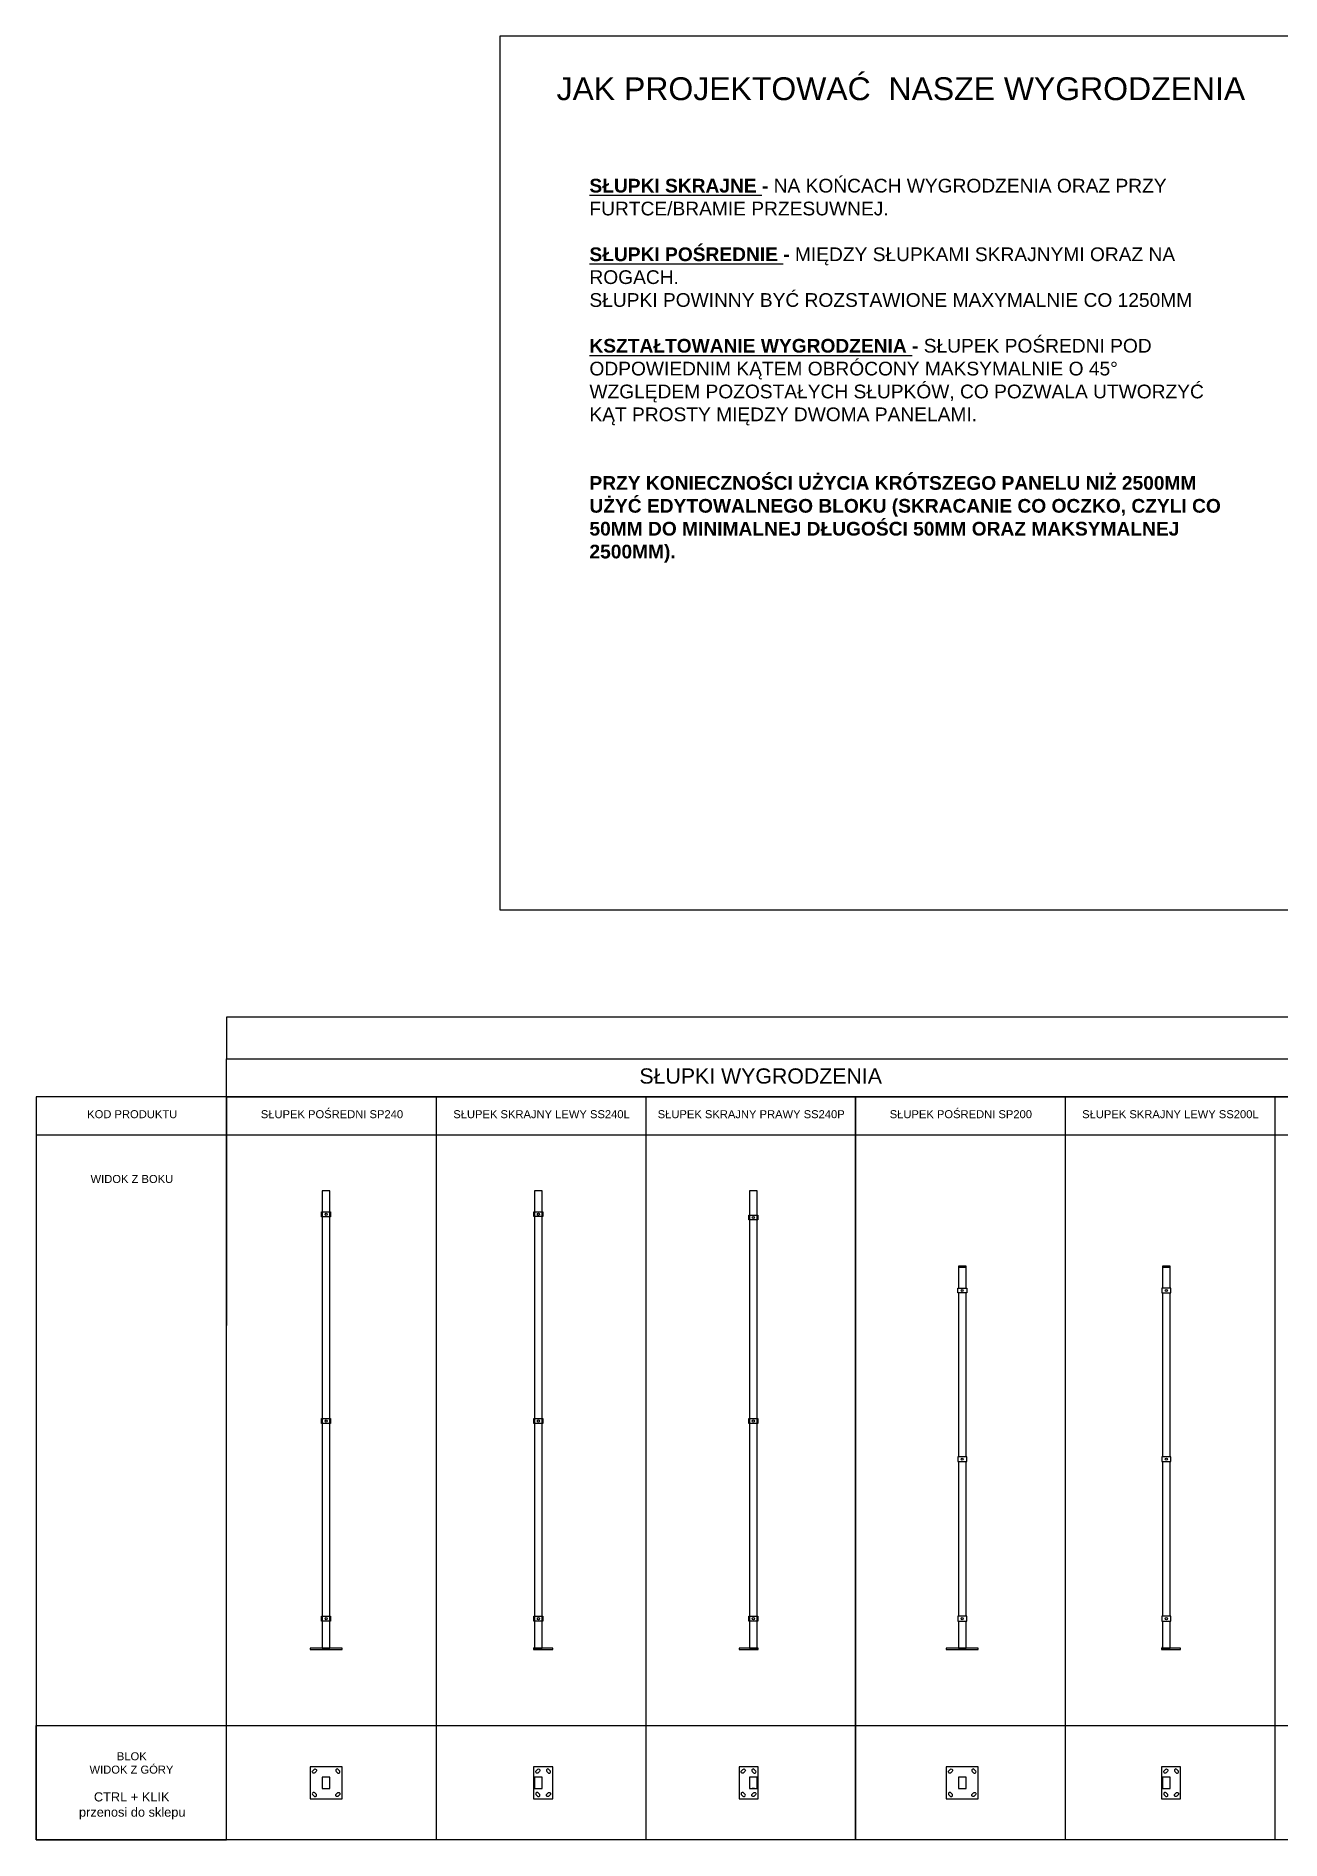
# Model space of a CAD drawing. Header units: millimetres. Extents: x 12058 to 45536, y -35768 to 10259.
# Drawn here: x 27036 to 33569, y -798 to 8670 of the extents above; entities that cross this region are included whole.
import ezdxf

# ---------------------------------------------------------------- set-up
doc = ezdxf.new("R2010")
doc.units = ezdxf.units.MM
doc.layers.add('odboje_ Grupa-Stadnicki.pl', color=7, linetype='Continuous')
doc.layers.add('odboje_ Grupa-Stadnicki.pl @ 1', color=7, linetype='Continuous')
doc.styles.get("Standard").update_dxf_attribs({"font": 'arial.ttf'})

# ---------------------------------------------------------------- blocks, each defined once
blk = doc.blocks.new('SŁUPEK POŚREDNI SP240')
for points in [[(83.5, -83.5), (83.5, 83.5), (-83.5, 83.5), (-83.5, -83.5)], [(20, -30), (20, 30), (-20, 30), (-20, -30)]]:
    blk.add_lwpolyline(points, close=True)
for points in [[(-52.7, 59.7), (-59.7, 52.7, -0.414214), (-70.3, 52.7), (-70.3, 52.7, -0.414214), (-70.3, 63.3), (-63.3, 70.3, -0.414214), (-52.7, 70.3), (-52.7, 70.3, -0.414214)], [(52.7, 59.7), (59.7, 52.7, 0.414214), (70.3, 52.7), (70.3, 52.7, 0.414214), (70.3, 63.3), (63.3, 70.3, 0.414214), (52.7, 70.3), (52.7, 70.3, 0.414214)], [(-52.7, -59.7), (-59.7, -52.7, 0.414214), (-70.3, -52.7), (-70.3, -52.7, 0.414214), (-70.3, -63.3), (-63.3, -70.3, 0.414214), (-52.7, -70.3), (-52.7, -70.3, 0.414214)], [(52.7, -59.7), (59.7, -52.7, -0.414214), (70.3, -52.7), (70.3, -52.7, -0.414214), (70.3, -63.3), (63.3, -70.3, -0.414214), (52.7, -70.3), (52.7, -70.3, -0.414214)]]:
    blk.add_lwpolyline(points, format="xyb", close=True)
blk = doc.blocks.new('SŁUPEK SKRAJNY LEWY SS240L')
for points in [[(55, -83.5), (55, 83.5), (-45, 83.5), (-45, -83.5)], [(0, 30), (-40, 30), (-40, -30), (0, -30)]]:
    blk.add_lwpolyline(points, close=True)
for points in [[(-14.2, 59.7), (-21.2, 52.7, -0.414214), (-31.8, 52.7), (-31.8, 52.7, -0.414214), (-31.8, 63.3), (-24.8, 70.3, -0.414214), (-14.2, 70.3), (-14.2, 70.3, -0.414214)], [(24.2, 59.7), (31.2, 52.7, 0.414214), (41.8, 52.7), (41.8, 52.7, 0.414214), (41.8, 63.3), (34.8, 70.3, 0.414214), (24.2, 70.3), (24.2, 70.3, 0.414214)], [(-14.2, -59.7), (-21.2, -52.7, 0.414214), (-31.8, -52.7), (-31.8, -52.7, 0.414214), (-31.8, -63.3), (-24.8, -70.3, 0.414214), (-14.2, -70.3), (-14.2, -70.3, 0.414214)], [(24.2, -59.7), (31.2, -52.7, -0.414214), (41.8, -52.7), (41.8, -52.7, -0.414214), (41.8, -63.3), (34.8, -70.3, -0.414214), (24.2, -70.3), (24.2, -70.3, -0.414214)]]:
    blk.add_lwpolyline(points, format="xyb", close=True)
blk = doc.blocks.new('SŁUPEK SKRAJNY PRAWY SS240P')
blk.add_line((25.5, -30), (14.5, -30))
for points in [[(45, -83.5), (45, 83.5), (-55, 83.5), (-55, -83.5)], [(40, 30), (0, 30), (0, -30), (40, -30)]]:
    blk.add_lwpolyline(points, close=True)
for points in [[(-24.2, 59.7), (-31.2, 52.7, -0.414214), (-41.8, 52.7), (-41.8, 52.7, -0.414214), (-41.8, 63.3), (-34.8, 70.3, -0.414214), (-24.2, 70.3), (-24.2, 70.3, -0.414214)], [(14.2, 59.7), (21.2, 52.7, 0.414214), (31.8, 52.7), (31.8, 52.7, 0.414214), (31.8, 63.3), (24.8, 70.3, 0.414214), (14.2, 70.3), (14.2, 70.3, 0.414214)], [(-24.2, -59.7), (-31.2, -52.7, 0.414214), (-41.8, -52.7), (-41.8, -52.7, 0.414214), (-41.8, -63.3), (-34.8, -70.3, 0.414214), (-24.2, -70.3), (-24.2, -70.3, 0.414214)], [(14.2, -59.7), (21.2, -52.7, -0.414214), (31.8, -52.7), (31.8, -52.7, -0.414214), (31.8, -63.3), (24.8, -70.3, -0.414214), (14.2, -70.3), (14.2, -70.3, -0.414214)]]:
    blk.add_lwpolyline(points, format="xyb", close=True)
blk = doc.blocks.new('SŁUPEK POŚREDNI SP200')
for points in [[(-83.5, 83.5), (-83.5, -83.5), (83.5, -83.5), (83.5, 83.5)], [(-20, -30), (20, -30), (20, 30), (-20, 30)], [(-20, 30), (-20, -30), (20, -30), (20, 30)]]:
    blk.add_lwpolyline(points, close=True)
for points in [[(-52.7, 59.7), (-59.7, 52.7, -0.414214), (-70.3, 52.7), (-70.3, 52.7, -0.414214), (-70.3, 63.3), (-63.3, 70.3, -0.414214), (-52.7, 70.3), (-52.7, 70.3, -0.414214)], [(52.7, 59.7), (59.7, 52.7, 0.414214), (70.3, 52.7), (70.3, 52.7, 0.414214), (70.3, 63.3), (63.3, 70.3, 0.414214), (52.7, 70.3), (52.7, 70.3, 0.414214)], [(-52.7, -59.7), (-59.7, -52.7, 0.414214), (-70.3, -52.7), (-70.3, -52.7, 0.414214), (-70.3, -63.3), (-63.3, -70.3, 0.414214), (-52.7, -70.3), (-52.7, -70.3, 0.414214)], [(52.7, -59.7), (59.7, -52.7, -0.414214), (70.3, -52.7), (70.3, -52.7, -0.414214), (70.3, -63.3), (63.3, -70.3, -0.414214), (52.7, -70.3), (52.7, -70.3, -0.414214)]]:
    blk.add_lwpolyline(points, format="xyb", close=True)
blk = doc.blocks.new('SŁUPEK SKRAJNY LEWY SS200')
for points in [[(55, -83.5), (55, 83.5), (-45, 83.5), (-45, -83.5)], [(0, 30), (-40, 30), (-40, -30), (0, -30)]]:
    blk.add_lwpolyline(points, close=True)
for points in [[(-14.2, 59.7), (-21.2, 52.7, -0.414214), (-31.8, 52.7), (-31.8, 52.7, -0.414214), (-31.8, 63.3), (-24.8, 70.3, -0.414214), (-14.2, 70.3), (-14.2, 70.3, -0.414214)], [(24.2, 59.7), (31.2, 52.7, 0.414214), (41.8, 52.7), (41.8, 52.7, 0.414214), (41.8, 63.3), (34.8, 70.3, 0.414214), (24.2, 70.3), (24.2, 70.3, 0.414214)], [(-14.2, -59.7), (-21.2, -52.7, 0.414214), (-31.8, -52.7), (-31.8, -52.7, 0.414214), (-31.8, -63.3), (-24.8, -70.3, 0.414214), (-14.2, -70.3), (-14.2, -70.3, 0.414214)], [(24.2, -59.7), (31.2, -52.7, -0.414214), (41.8, -52.7), (41.8, -52.7, -0.414214), (41.8, -63.3), (34.8, -70.3, -0.414214), (24.2, -70.3), (24.2, -70.3, -0.414214)]]:
    blk.add_lwpolyline(points, format="xyb", close=True)

msp = doc.modelspace()

# ---------------------------------------------------------------- linework, layer by layer
at = {"layer": 'odboje_ Grupa-Stadnicki.pl'}
for p, q in [((28036.284, 3102.236), (28036.284, 2702.236)), ((28036.284, 3102.236), (31336.284, 3102.236)), ((29136.284, 3102.236), (29136.284, -797.764)), ((30236.284, 3102.236), (30236.284, -797.764)), ((32436.284, 3102.236), (32436.284, -797.764)), ((33536.284, 3102.236), (33536.284, -797.764)), ((27036.284, 2902.236), (41236.284, 2902.236)), ((30336.284, 2902.236), (45536.284, 2902.236)), ((28036.284, 2702.236), (28036.284, 1902.236)), ((29647.202, 208.384), (29652.202, 208.384)), ((29652.202, 208.384), (29652.202, 213.89)), ((30820.197, 208.236), (30820.197, 241.703)), ((30825.197, 208.236), (30820.197, 208.236)), ((32942.278, 208.236), (32947.278, 208.236)), ((32947.278, 208.236), (32947.278, 215.236)), ((27036.284, -197.764), (41236.284, -197.764)), ((27036.284, -797.764), (27036.284, -197.764)), ((30336.284, -197.764), (45536.284, -197.764)), ((28036.284, -797.764), (27036.284, -797.764))]:
    msp.add_line(p, q, dxfattribs=at)
for points in [[(29470, 4083.197), (33674.811, 4083.197), (33674.811, 8669.571), (29470, 8669.571)], [(28036.284, 3302.236), (45536.284, 3302.236), (45536.284, 3520.236), (28036.284, 3520.236)], [(28036.284, 3302.236), (34636.284, 3302.236), (34636.284, 3102.236), (28036.284, 3102.236)], [(28036.284, 3102.236), (27036.284, 3102.236), (27036.284, -797.764), (28036.284, -797.764)], [(28036.284, 3102.236), (31336.284, 3102.236), (31336.284, -797.764), (28036.284, -797.764)], [(31336.284, 3102.236), (34636.284, 3102.236), (34636.284, -797.764), (31336.284, -797.764)], [(28534.78, 2498.236), (28581.78, 2498.236), (28581.78, 2473.236), (28534.78, 2473.236)], [(29648.702, 2498.384), (29695.702, 2498.384), (29695.702, 2473.384), (29648.702, 2473.384)], [(30776.697, 2481.714), (30823.697, 2481.714), (30823.697, 2456.714), (30776.697, 2456.714)], [(31876.228, 2208.236), (31916.228, 2208.236), (31916.228, 2213.236), (31876.228, 2213.236)], [(32947.278, 2208.236), (32987.278, 2208.236), (32987.278, 2213.236), (32947.278, 2213.236)], [(31872.728, 2098.236), (31919.728, 2098.236), (31919.728, 2073.236), (31872.728, 2073.236)], [(32990.778, 2098.236), (32943.778, 2098.236), (32943.778, 2073.236), (32990.778, 2073.236)], [(28534.78, 1413.236), (28581.78, 1413.236), (28581.78, 1388.236), (28534.78, 1388.236)], [(29648.702, 1413.384), (29695.702, 1413.384), (29695.702, 1388.384), (29648.702, 1388.384)], [(30776.697, 1413.236), (30823.697, 1413.236), (30823.697, 1388.236), (30776.697, 1388.236)], [(31872.728, 1213.236), (31872.728, 1188.236), (31919.728, 1188.236), (31919.728, 1213.236)], [(32943.778, 1188.236), (32990.778, 1188.236), (32990.778, 1213.236), (32943.778, 1213.236)], [(28534.78, 375.736), (28581.78, 375.736), (28581.78, 350.736), (28534.78, 350.736)], [(29648.702, 375.884), (29695.702, 375.884), (29695.702, 350.884), (29648.702, 350.884)], [(30776.697, 375.736), (30823.697, 375.736), (30823.697, 350.736), (30776.697, 350.736)], [(31919.728, 350.736), (31919.728, 375.736), (31872.728, 375.736), (31872.728, 350.736)], [(32990.778, 375.736), (32943.778, 375.736), (32943.778, 350.736), (32990.778, 350.736)], [(28474.78, 202.236), (28641.78, 202.236), (28641.78, 208.236), (28474.78, 208.236)], [(29647.202, 202.384), (29747.202, 202.384), (29747.202, 208.384), (29647.202, 208.384)], [(30725.197, 202.236), (30825.197, 202.236), (30825.197, 208.236), (30725.197, 208.236)], [(31812.728, 202.236), (31979.728, 202.236), (31979.728, 208.236), (31812.728, 208.236)], [(32942.278, 202.236), (33042.278, 202.236), (33042.278, 208.236), (32942.278, 208.236)]]:
    msp.add_lwpolyline(points, close=True, dxfattribs=at)
for points in [[(28578.28, 2073.236), (28578.28, 2608.236), (28538.28, 2608.236), (28538.28, 865.736)], [(29692.202, 2073.384), (29692.202, 2608.384), (29652.202, 2608.384), (29652.202, 865.884)], [(30820.197, 2073.236), (30820.197, 2608.236), (30780.197, 2608.236), (30780.197, 865.736)], [(31916.228, 2098.236), (31916.228, 2208.236), (31876.228, 2208.236), (31876.228, 2098.236)], [(32987.278, 2098.236), (32987.278, 2208.236), (32947.278, 2208.236), (32947.278, 2098.236)], [(28538.28, 350.736), (28538.28, 208.236), (28578.28, 208.236), (28578.28, 2073.236)], [(29652.202, 350.884), (29652.202, 208.384), (29692.202, 208.384), (29692.202, 2073.384)], [(30780.197, 350.736), (30780.197, 208.236), (30820.197, 208.236), (30820.197, 2073.236)], [(31876.228, 2073.236), (31876.228, 1525.736)], [(31916.228, 1525.736), (31916.228, 2073.236)], [(32947.278, 2073.236), (32947.278, 1525.736)], [(32987.278, 1525.736), (32987.278, 2073.236)], [(31876.228, 1525.736), (31876.228, 1213.236)], [(31916.228, 1213.236), (31916.228, 1525.736)], [(32947.278, 1525.736), (32947.278, 1213.236)], [(32987.278, 1213.236), (32987.278, 1525.736)], [(31876.228, 1188.236), (31876.228, 865.736)], [(31916.228, 865.736), (31916.228, 1188.236)], [(32947.278, 1188.236), (32947.278, 890.736)], [(32987.278, 890.736), (32987.278, 1188.236)], [(28538.28, 865.736), (28538.28, 344.56)], [(29652.202, 865.884), (29652.202, 344.709)], [(30780.197, 865.736), (30780.197, 344.56)], [(31876.228, 865.736), (31876.228, 375.736)], [(31916.228, 375.736), (31916.228, 865.736)], [(32947.278, 890.736), (32947.278, 375.736)], [(32987.278, 375.736), (32987.278, 890.736)], [(31876.228, 350.736), (31876.228, 208.236), (31916.228, 208.236), (31916.228, 350.736)], [(32947.278, 350.736), (32947.278, 208.236), (32987.278, 208.236), (32987.278, 350.736)]]:
    msp.add_lwpolyline(points, dxfattribs=at)
for centre in [(28558.28, 2485.736), (28558.28, 2485.736), (29672.202, 2485.884), (29672.202, 2485.884), (30800.197, 2469.214), (30800.197, 2469.214), (31896.228, 2085.736), (32967.278, 2085.736), (28558.28, 1400.736), (28558.28, 1400.736), (28558.28, 1400.736), (29672.202, 1400.884), (29672.202, 1400.884), (29672.202, 1400.884), (30800.197, 1400.736), (30800.197, 1400.736), (30800.197, 1400.736), (31896.228, 1200.736), (31896.228, 1200.736), (32967.278, 1200.736), (32967.278, 1200.736), (28558.28, 363.236), (28558.28, 363.236), (29672.202, 363.384), (29672.202, 363.384), (30800.197, 363.236), (30800.197, 363.236), (31896.228, 363.236), (32967.278, 363.236)]:
    msp.add_circle(centre, 5.5, dxfattribs=at)

# ---------------------------------------------------------------- block references
at = {"layer": 'odboje_ Grupa-Stadnicki.pl @ 1'}
for name, p in [('SŁUPEK POŚREDNI SP240', (28558.28, -497.764)), ('SŁUPEK SKRAJNY LEWY SS240L', (29692.202, -497.764)), ('SŁUPEK SKRAJNY PRAWY SS240P', (30780.197, -497.764)), ('SŁUPEK POŚREDNI SP200', (31896.228, -497.764)), ('SŁUPEK SKRAJNY LEWY SS200', (32987.278, -497.764))]:
    msp.add_blockref(name, p, dxfattribs=at)

# ---------------------------------------------------------------- texts
at = {"layer": 'odboje_ Grupa-Stadnicki.pl', "attachment_point": 1}
for s, width, gutter_width, heights, insert, char_height in [('\\pi297.58;JAK PROJEKTOWAĆ  NASZE WYGRODZENIA', 4204.81054, 0, [573.659], (29470, 8453.257), 120), ('\\A1;{\\fArial|b1|i0|c238|p34;\\LSŁUPKI SKRAJNE\\l - }NA KOŃCACH WYGRODZENIA ORAZ PRZY FURTCE/BRAMIE PRZESUWNEJ.\\P{\\fArial|b1|i0|c238|p34;\\P\\LSŁUPKI POŚREDNIE\\l - }MIĘDZY SŁUPKAMI SKRAJNYMI ORAZ NA ROGACH.\\PSŁUPKI POWINNY BYĆ ROZSTAWIONE MAXYMALNIE CO 1250MM\\P{\\fArial|b1|i0|c238|p34;\\P\\LKSZTAŁTOWANIE WYGRODZENIA\\l - }SŁUPEK POŚREDNI POD ODPOWIEDNIM KĄTEM OBRÓCONY MAKSYMALNIE O 45%%D WZGLĘDEM POZOSTAŁYCH SŁUPKÓW, CO POZWALA UTWORZYĆ KĄT PROSTY MIĘDZY DWOMA PANELAMI.\\P{\\fArial|b1|i0|c238|p34;\\P\\PPRZY KONIECZNOŚCI UŻYCIA KRÓTSZEGO PANELU NIŻ 2500MM UŻYĆ EDYTOWALNEGO BLOKU (SKRACANIE CO OCZKO, CZYLI CO 50MM DO MINIMALNEJ DŁUGOŚCI 50MM ORAZ MAKSYMALNEJ 2500MM).}', 3350, 1, [3850.897], (29940, 7920.467), 72), ('\\pi3165.9;SŁUPKI WYGRODZENIA', 7600, 0, [573.659], (27036.284, 3251.654), 80), ('\\P\\pi268.17;KOD PRODUKTU', 1000, 1, [200], (27036.284, 3102.236), 42), ('\\P\\pi179.33;SŁUPEK POŚREDNI SP240', 1100, 1, [200], (28036.284, 3102.236), 42), ('\\P\\pi89.289;SŁUPEK SKRAJNY LEWY SS240L', 1100, 1, [200], (29136.284, 3102.236), 42), ('\\P\\pi61.829;SŁUPEK SKRAJNY PRAWY SS240P', 1100, 1, [200], (30236.284, 3102.236), 42), ('\\P\\pi179.33;SŁUPEK POŚREDNI SP200', 1100, 1, [200], (31336.284, 3102.236), 42), ('\\P\\pi89.289;SŁUPEK SKRAJNY LEWY SS200L', 1100, 1, [200], (32436.284, 3102.236), 42), ('\\P\\pi500;\\P\\P\\pi285.95;WIDOK Z BOKU', 1000, 1, [395.679], (27036.284, 2902.236), 42), ('\\P\\pi500;\\P\\pi423.94;BLOK\\P\\pi280.56;WIDOK Z GÓRY\\P\\pi500;\\P\\pi303.28;{\\H1.1429x;CTRL + KLIK \\P\\pi225.04;przenosi do sklepu\\H1.0459x; }', 1000, 1, [907.285], (27036.284, -197.764), 42)]:
    msp.add_mtext_dynamic_manual_height_columns(s, width=width, gutter_width=gutter_width, heights=heights, dxfattribs=dict(at, insert=insert, char_height=char_height))

doc.saveas('drawing.dxf')
